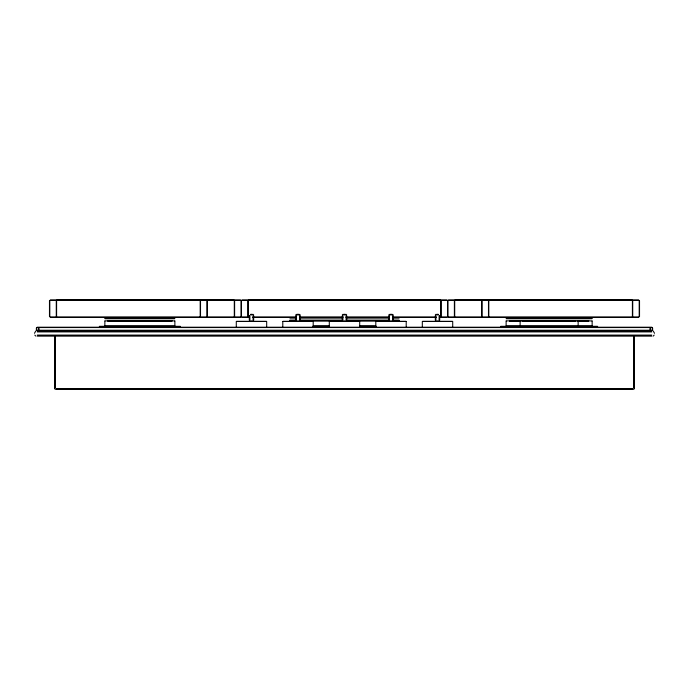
<?xml version="1.0" encoding="UTF-8"?>
<svg xmlns="http://www.w3.org/2000/svg" width="689" height="689" viewBox="0 0 689 689"><rect width="100%" height="100%" fill="white"/><g stroke="black" fill="none" stroke-linecap="round" stroke-linejoin="round"><path stroke-width="1.03" d="M34.45 333.295L35.854 330.875M295.805 314.899L296.391 314.313M342.312 314.899L342.898 314.313M388.82 314.899L389.406 314.313M435.327 314.899L435.913 314.313M653.146 336.129L654.18 335.095M633.742 389.294L634.336 388.708M57.058 299.612L233.838 299.612M248.669 299.612L440.331 299.612M455.162 299.612L631.942 299.612M50.254 300.016L240.642 300.016M241.865 300.016L447.135 300.016M448.358 300.016L638.746 300.016M50.254 300.344L56.687 300.344M57.058 300.344L199.732 300.344M200.103 300.344L206.536 300.344M206.752 300.344L233.838 300.344M234.208 300.344L240.642 300.344M241.865 300.344L248.298 300.344M248.669 300.344L440.331 300.344M440.702 300.344L447.135 300.344M448.358 300.344L454.792 300.344M455.162 300.344L482.248 300.344M482.464 300.344L488.897 300.344M489.268 300.344L631.942 300.344M632.313 300.344L638.746 300.344M250.684 314.313L252.286 314.313M297.192 314.313L298.793 314.313M343.699 314.313L345.301 314.313M390.207 314.313L391.808 314.313M436.714 314.313L438.316 314.313M250.684 314.899L252.286 314.899M297.192 314.899L298.793 314.899M343.699 314.899L345.301 314.899M390.207 314.899L391.808 314.899M436.714 314.899L438.316 314.899M50.254 317.043L56.687 317.043M57.058 317.043L199.732 317.043M200.103 317.043L206.536 317.043M206.752 317.043L233.838 317.043M234.208 317.043L240.642 317.043M241.865 317.043L248.298 317.043M252.949 317.043L295.779 317.043M300.059 317.043L342.898 317.043M346.102 317.043L388.94 317.043M393.221 317.043L436.051 317.043M440.702 317.043L447.135 317.043M448.358 317.043L454.792 317.043M455.162 317.043L482.248 317.043M482.464 317.043L488.897 317.043M489.268 317.043L631.942 317.043M632.313 317.043L638.746 317.043M50.254 317.379L240.642 317.379M241.865 317.379L249.375 317.379M252.949 317.379L295.779 317.379M300.059 317.379L342.898 317.379M346.102 317.379L388.94 317.379M393.221 317.379L436.051 317.379M439.625 317.379L447.135 317.379M448.358 317.379L638.746 317.379M105.038 318.542L174.696 318.542M506.303 318.542L591.963 318.542M104.909 318.68L174.825 318.68M506.174 318.68L592.092 318.68M289.888 318.895L295.572 318.895M300.163 318.895L342.355 318.895M346.645 318.895L388.837 318.895M393.428 318.895L399.112 318.895M107.691 320.747L172.043 320.747M289.673 320.747L295.96 320.747M300.998 320.747L342.459 320.747M346.541 320.747L388.002 320.747M393.04 320.747L399.327 320.747M509.567 320.747L520.953 320.747M522.503 320.747L575.763 320.747M577.313 320.747L588.699 320.747M104.909 320.876L174.825 320.876M289.544 320.876L295.839 320.876M300.895 320.876L342.45 320.876M346.55 320.876L388.105 320.876M393.161 320.876L399.456 320.876M506.174 320.876L592.092 320.919M107.691 321.048L172.043 321.048M250.684 321.091L252.286 321.091M297.192 321.091L298.793 321.091M343.699 321.091L345.301 321.091M390.207 321.091L391.808 321.091M436.714 321.091L438.316 321.091M509.567 321.048L520.953 321.048M522.503 321.048L575.763 321.048M577.313 321.048L588.699 321.048M236.465 321.341L266.505 321.341M282.972 321.341L313.013 321.341M329.48 321.341L359.52 321.341M375.987 321.341L406.028 321.341M422.495 321.341L452.535 321.341M236.327 321.479L266.643 321.479M282.834 321.479L313.151 321.479M329.342 321.479L359.658 321.479M375.849 321.479L406.166 321.479M422.357 321.479L452.673 321.479M104.909 326.121L174.825 326.121M313.039 326.121L329.299 326.121M359.701 326.121L375.961 326.121M506.174 326.121L592.092 326.121M105.038 326.25L174.696 326.25M313.107 326.25L329.342 326.25M359.658 326.25L375.893 326.25M506.303 326.25L591.963 326.25M99.44 326.345L180.294 326.345M314.287 326.345L328.86 326.345M360.14 326.345L374.713 326.345M500.705 326.345L597.561 326.345M99.311 326.474L180.423 326.474M314.218 326.474L328.825 326.474M360.175 326.474L374.782 326.474M500.576 326.474L597.69 326.474M37.128 327.215L651.872 327.215M37.128 327.542L651.872 327.542M37.128 330.255L38.894 330.255M39.333 330.255L649.667 330.255M650.106 330.255L651.872 330.255M37.128 330.582L38.894 330.582M39.333 330.582L649.667 330.582M650.106 330.582L651.872 330.582M37.249 330.875L651.751 330.875M37.249 331.9L651.751 331.9M37.249 335.095L651.751 335.095M37.249 336.129L651.751 336.129M56.05 388.708L632.95 388.708M56.05 389.294L632.95 389.294M653.146 330.875L654.55 333.295M392.609 314.313L393.195 314.899M346.102 314.313L346.688 314.899M299.594 314.313L300.18 314.899M253.087 314.313L253.673 314.899M34.82 335.095L35.854 336.129M54.664 388.708L55.258 389.294M652.629 327.981L652.629 329.816M652.311 327.981L652.311 329.816M650.433 327.981L650.433 329.816M650.106 327.981L650.106 329.816M639.53 300.792L639.53 316.596M639.194 300.792L639.194 316.596M633.742 336.249L633.742 387.907M632.726 300.792L632.726 316.596M632.399 300.792L632.399 316.596M592.144 321.057L592.144 325.94M578.14 321.057L578.14 325.94M520.126 321.057L520.126 325.94M506.122 321.057L506.122 325.94M488.811 300.792L488.811 316.596M488.484 300.792L488.484 316.596M482.016 300.792L482.016 316.596M481.68 300.792L481.68 316.596M454.706 300.792L454.706 316.596M454.378 300.792L454.378 316.596M452.716 321.66L452.716 327.551M447.919 300.792L447.91 316.596M447.574 300.792L447.583 316.596M441.115 300.792L441.115 316.596M440.788 300.792L440.788 316.596M439.703 315.691L439.703 320.299M439.117 315.691L439.117 320.299M435.913 315.691L435.913 320.299M435.327 315.691L435.327 320.299M422.314 321.66L422.314 327.551M406.209 321.66L406.209 327.551M393.195 315.691L393.195 320.299M392.609 315.691L392.609 320.299M389.406 315.691L389.406 320.299M388.82 315.691L388.82 320.299M375.806 321.66L375.806 327.551M359.701 321.66L359.701 327.551M346.688 315.691L346.688 320.299M346.102 315.691L346.102 320.299M342.898 315.691L342.898 320.299M342.312 315.691L342.312 320.299M329.299 321.66L329.299 327.551M313.194 321.66L313.194 327.551M300.18 315.691L300.18 320.299M299.594 315.691L299.594 320.299M296.391 315.691L296.391 320.299M295.805 315.691L295.805 320.299M282.791 321.66L282.791 327.551M266.686 321.66L266.686 327.551M253.673 315.691L253.673 320.299M253.087 315.691L253.087 320.299M249.883 315.691L249.883 320.299M249.297 315.691L249.297 320.299M248.212 300.792L248.212 316.596M247.885 300.792L247.885 316.596M241.417 300.792L241.426 316.596M241.081 300.792L241.09 316.596M236.284 321.66L236.284 327.551M234.622 300.792L234.622 316.596M234.294 300.792L234.294 316.596M207.32 300.792L207.32 316.596M206.984 300.792L206.984 316.596M200.516 300.792L200.516 316.596M200.189 300.792L200.189 316.596M174.877 321.057L174.877 325.94M104.857 321.057L104.857 325.94M56.601 300.792L56.601 316.596M56.274 300.792L56.274 316.596M55.258 336.249L55.258 387.907M49.806 300.792L49.806 316.596M49.47 300.792L49.47 316.596M38.894 327.981L38.894 329.816M38.567 327.981L38.567 329.816M36.689 327.981L36.689 329.816M36.371 327.981L36.371 329.816M54.664 336.249L54.664 387.907L54.664 336.249M634.336 336.249L634.336 387.907L634.336 336.249"/></g></svg>
